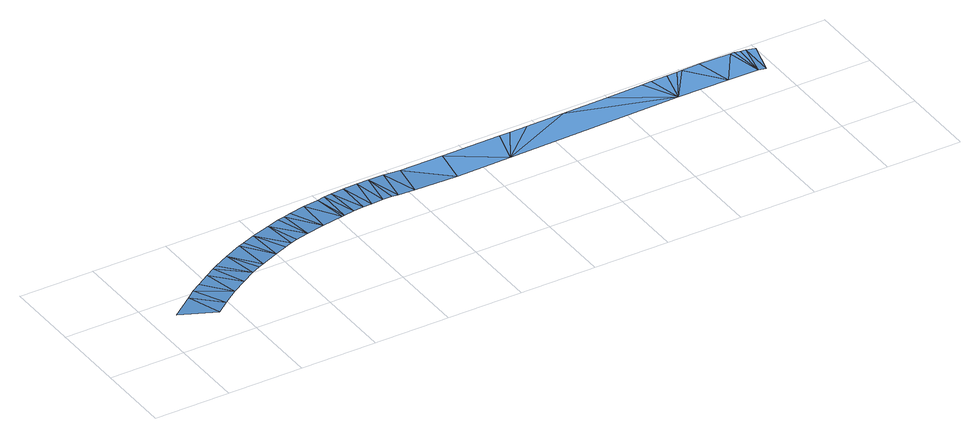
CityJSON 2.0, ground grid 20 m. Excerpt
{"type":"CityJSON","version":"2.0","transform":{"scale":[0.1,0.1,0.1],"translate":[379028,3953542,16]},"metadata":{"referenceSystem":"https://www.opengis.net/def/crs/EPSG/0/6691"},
"CityObjects":{
"waterbody1":{"type":"WaterBody","attributes":{"name":"妙正寺川","class":"1030"},"geometry":[{"type":"MultiSurface","lod":"1","boundaries":[[[0,1,2]],[[0,3,1]],[[3,4,1]],[[3,5,4]],[[5,6,4]],[[5,7,6]],[[5,8,7]],[[8,9,7]],[[8,10,9]],[[10,11,9]],[[10,12,11]],[[10,13,12]],[[13,14,12]],[[14,15,12]],[[14,16,15]],[[16,17,15]],[[16,18,17]],[[16,19,18]],[[19,20,18]],[[20,21,18]],[[20,22,21]],[[22,23,21]],[[23,24,21]],[[23,25,24]],[[23,26,25]],[[26,27,25]],[[26,28,27]],[[26,29,28]],[[29,30,28]],[[29,31,30]],[[31,32,30]],[[31,33,32]],[[33,34,32]],[[33,35,34]],[[35,36,34]],[[35,37,36]],[[37,38,36]],[[37,39,38]],[[39,40,38]],[[39,41,40]],[[41,42,40]],[[42,43,40]],[[42,44,43]],[[44,45,43]],[[44,46,45]],[[46,47,45]],[[46,48,47]],[[48,49,47]],[[48,50,49]],[[48,51,50]],[[48,52,51]],[[48,53,52]],[[53,54,52]],[[53,55,54]],[[53,56,55]],[[53,57,56]],[[53,58,57]],[[53,59,58]],[[53,60,59]],[[60,61,59]],[[60,62,61]],[[60,63,62]],[[63,64,62]],[[63,65,64]],[[63,66,65]],[[63,67,66]],[[67,68,66]]]}]}
},
"vertices":[
[103,6,78],[74,96,76],[8,43,82],[140,36,74],[100,118,73],[184,70,70],[130,139,70],[167,165,67],[228,100,66],[195,184,64],[267,125,62],[209,193,63],[254,218,59],[295,141,59],[310,149,58],[304,245,55],[362,175,53],[321,253,54],[357,269,51],[399,192,50],[418,200,49],[412,291,46],[438,208,47],[476,220,44],[448,304,44],[467,310,42],[529,236,39],[488,316,41],[533,329,37],[590,251,34],[578,340,33],[597,253,33],[599,345,32],[626,260,31],[620,349,30],[657,266,28],[657,356,27],[682,270,26],[697,361,24],[715,274,24],[730,364,22],[741,276,22],[759,277,20],[773,367,19],[805,278,17],[821,368,15],[923,282,11],[939,373,11],[1070,286,10],[1097,377,9],[1125,377,9],[1172,378,9],[1273,380,8],[1539,301,6],[1395,384,7],[1494,388,6],[1520,389,6],[1562,390,5],[1590,391,5],[1605,392,5],[1676,302,4],[1654,394,5],[1737,392,4],[1758,301,4],[1749,392,4],[1763,390,4],[1777,388,4],[1778,298,3],[1801,383,3]
]}
